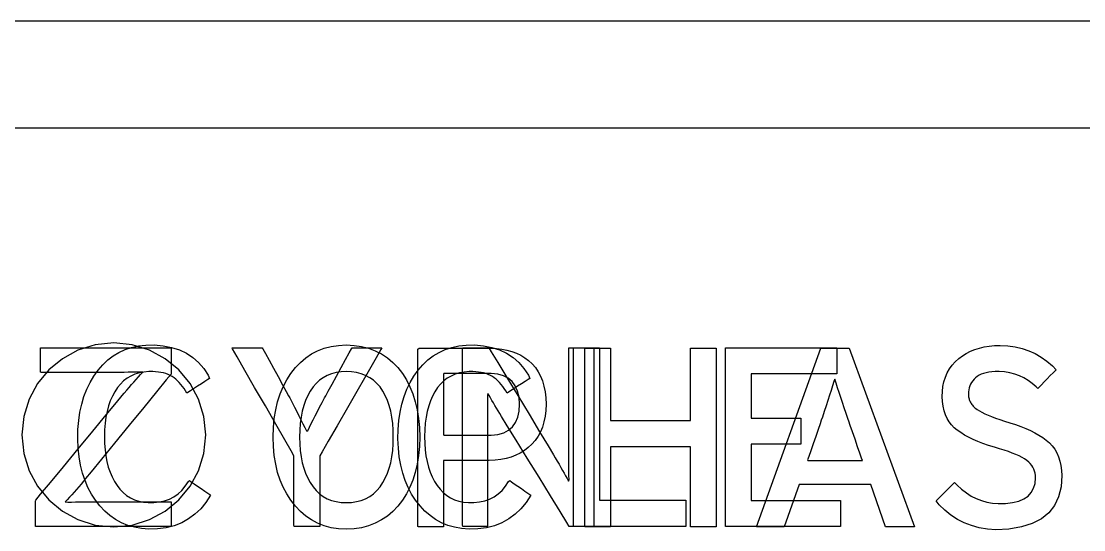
# Model space of a CAD drawing. Extents: x 1 to 47.7, y 0.2 to 35.
# Drawn here: x 23.077 to 23.655, y 11.15 to 11.427 of the extents above; entities that cross this region are included whole.
import ezdxf

# ---------------------------------------------------------------- set-up
doc = ezdxf.new("R2010")
doc.units = 0
doc.header["$MEASUREMENT"] = 0
for name, color, linetype in [('4_1__5U__UP_TO_TWO_IO_BOAR', 7, 'CONTINUOUS'), ('4_2__5U__FRONT_PANEL_W_24_', 7, 'CONTINUOUS'), ('5_1___24__TARGET_LEDS___12', 7, 'CONTINUOUS')]:
    doc.layers.add(name, color=color, linetype=linetype)

msp = doc.modelspace()

# ---------------------------------------------------------------- linework, layer by layer
at = {"layer": '4_1__5U__UP_TO_TWO_IO_BOAR'}
for points in [[(25.35263, 11.36878), (21.57681, 11.36878)], [(23.44067, 11.15198), (23.44067, 11.19558), (23.39733, 11.19558), (23.39733, 11.15198), (23.38323, 11.15198), (23.38323, 11.24916), (23.39733, 11.24916), (23.39733, 11.20983), (23.44067, 11.20983), (23.44067, 11.24916), (23.45477, 11.24916), (23.45477, 11.15198), (23.44067, 11.15198)], [(23.54687, 11.15198), (23.53873, 11.17504), (23.4998, 11.17504), (23.49173, 11.15198), (23.47661, 11.15198), (23.5116, 11.24916), (23.52707, 11.24916), (23.56247, 11.15198), (23.54687, 11.15198)]]:
    msp.add_lwpolyline(points, dxfattribs=at)
for points in [[(23.12715, 11.15201), (23.13723, 11.15303), (23.14662, 11.15595), (23.15511, 11.16056), (23.16252, 11.16667), (23.16863, 11.17407), (23.17324, 11.18257), (23.17616, 11.19196), (23.17717, 11.20203), (23.17616, 11.21211), (23.17324, 11.2215), (23.16863, 11.22999), (23.16252, 11.23739), (23.15511, 11.24349), (23.14662, 11.2481), (23.13723, 11.25101), (23.12715, 11.25203), (23.11707, 11.25101), (23.10769, 11.2481), (23.09921, 11.24349), (23.09181, 11.23739), (23.08571, 11.22999), (23.08111, 11.2215), (23.0782, 11.21211), (23.07718, 11.20203), (23.0782, 11.19196), (23.08111, 11.18257), (23.08571, 11.17407), (23.09181, 11.16667), (23.09921, 11.16056), (23.10769, 11.15595), (23.11707, 11.15303)], [(23.3622, 11.21875), (23.36205, 11.21535), (23.36167, 11.21214), (23.36106, 11.20913), (23.36022, 11.20632), (23.35915, 11.2037), (23.35785, 11.20128), (23.35631, 11.19906), (23.35454, 11.19703), (23.35257, 11.1952), (23.35045, 11.19358), (23.34817, 11.19217), (23.34575, 11.19098), (23.34318, 11.18999), (23.34045, 11.18922), (23.33757, 11.18867), (23.33455, 11.18832), (23.33137, 11.18819), (23.33027, 11.18819), (23.32794, 11.18819), (23.32448, 11.18819), (23.32037, 11.18819), (23.31607, 11.18819), (23.31207, 11.18819), (23.30882, 11.18819), (23.30681, 11.18819), (23.30638, 11.18803), (23.30638, 11.18583), (23.30638, 11.18158), (23.30638, 11.17598), (23.30638, 11.16973), (23.30638, 11.16352), (23.30638, 11.15804), (23.30638, 11.15398), (23.30638, 11.15205), (23.30606, 11.15198), (23.30484, 11.15198), (23.30296, 11.15198), (23.30068, 11.15198), (23.29827, 11.15198), (23.29599, 11.15198), (23.2941, 11.15198), (23.29288, 11.15198), (23.29256, 11.15217), (23.29256, 11.15736), (23.29256, 11.16824), (23.29256, 11.18295), (23.29256, 11.19962), (23.29256, 11.2164), (23.29256, 11.23142), (23.29256, 11.24281), (23.29256, 11.24873), (23.29324, 11.24916), (23.29646, 11.24916), (23.30165, 11.24916), (23.30806, 11.24916), (23.31493, 11.24916), (23.32151, 11.24916), (23.32703, 11.24916), (23.33076, 11.24916), (23.33229, 11.24916), (23.33532, 11.24903), (23.33821, 11.2487), (23.34097, 11.24817), (23.34359, 11.24743), (23.34608, 11.24649), (23.34843, 11.24534), (23.35064, 11.24399), (23.35272, 11.24244), (23.35466, 11.24066), (23.3564, 11.23865), (23.35791, 11.23642), (23.35919, 11.234), (23.36025, 11.23136), (23.36108, 11.22852), (23.36168, 11.22547), (23.36205, 11.22221)], [(23.64262, 11.17988), (23.64222, 11.17374), (23.64092, 11.16833), (23.6387, 11.16362), (23.63557, 11.15963), (23.63152, 11.15636), (23.62656, 11.15379), (23.62069, 11.15195), (23.61391, 11.15081), (23.60684, 11.15044), (23.60221, 11.15081), (23.5978, 11.15156), (23.59362, 11.15269), (23.58965, 11.15421), (23.58591, 11.1561), (23.5824, 11.15837), (23.57911, 11.16102), (23.57604, 11.16406), (23.57431, 11.16618), (23.57492, 11.16679), (23.57607, 11.16793), (23.57758, 11.16944), (23.57927, 11.17112), (23.58097, 11.17281), (23.58249, 11.17433), (23.58366, 11.17549), (23.5843, 11.17613), (23.58573, 11.17477), (23.58819, 11.17249), (23.59075, 11.1705), (23.5934, 11.1688), (23.59615, 11.16739), (23.599, 11.16628), (23.60194, 11.16545), (23.60498, 11.16492), (23.60812, 11.16467), (23.61211, 11.16477), (23.6159, 11.16523), (23.6192, 11.16605), (23.62199, 11.16724), (23.62427, 11.1688), (23.62606, 11.17072), (23.62734, 11.17301), (23.62811, 11.17566), (23.62839, 11.17868), (23.62834, 11.18002), (23.62817, 11.18121), (23.62787, 11.18235), (23.62747, 11.18343), (23.62694, 11.18447), (23.62629, 11.18546), (23.62553, 11.1864), (23.62464, 11.18728), (23.62363, 11.18812), (23.62241, 11.18895), (23.62101, 11.18976), (23.61944, 11.19057), (23.61768, 11.19137), (23.61574, 11.19216), (23.61362, 11.19295), (23.61133, 11.19372), (23.60885, 11.19448), (23.60599, 11.1953), (23.6028, 11.19629), (23.59979, 11.19732), (23.59698, 11.19841), (23.59437, 11.19954), (23.59194, 11.20073), (23.58971, 11.20196), (23.58768, 11.20325), (23.58583, 11.20459), (23.58417, 11.20596), (23.5827, 11.20746), (23.58141, 11.20914), (23.58031, 11.21099), (23.57941, 11.21301), (23.57869, 11.2152), (23.57816, 11.21757), (23.57782, 11.22011), (23.57767, 11.22283), (23.57774, 11.22567), (23.57805, 11.22839), (23.57859, 11.23098), (23.57935, 11.23342), (23.58034, 11.23572), (23.58157, 11.23788), (23.58302, 11.2399), (23.58469, 11.24177), (23.5866, 11.24351), (23.58861, 11.24502), (23.59073, 11.24634), (23.59298, 11.24749), (23.59535, 11.24846), (23.59784, 11.24926), (23.60045, 11.24989), (23.60319, 11.25034), (23.60604, 11.25062), (23.60913, 11.25071), (23.61327, 11.25048), (23.61724, 11.24992), (23.62104, 11.24903), (23.62467, 11.2478), (23.62814, 11.24624), (23.63143, 11.24434), (23.63456, 11.24212), (23.63753, 11.23955), (23.63951, 11.23749), (23.63896, 11.23692), (23.63787, 11.23579), (23.63641, 11.23428), (23.63475, 11.23256), (23.63307, 11.23082), (23.63154, 11.22923), (23.63034, 11.22799), (23.62965, 11.22728), (23.62862, 11.22815), (23.62657, 11.23003), (23.62439, 11.23167), (23.62208, 11.23307), (23.61964, 11.23423), (23.61708, 11.23515), (23.61439, 11.23583), (23.61156, 11.23626), (23.60861, 11.23646), (23.60638, 11.23644), (23.60465, 11.23632), (23.60303, 11.23611), (23.60153, 11.23582), (23.60015, 11.23545), (23.59888, 11.23499), (23.59772, 11.23445), (23.59668, 11.23383), (23.59576, 11.23313), (23.59494, 11.23233), (23.59422, 11.23148), (23.5936, 11.23059), (23.59307, 11.22966), (23.59265, 11.22868), (23.59231, 11.22766), (23.59208, 11.22659), (23.59194, 11.22549), (23.59189, 11.22437), (23.5919, 11.2238), (23.59194, 11.22326), (23.592, 11.22273), (23.59209, 11.22222), (23.59219, 11.22173), (23.59233, 11.22125), (23.59248, 11.2208), (23.59266, 11.22036), (23.59286, 11.21993), (23.5931, 11.21947), (23.59338, 11.21902), (23.59369, 11.21857), (23.59405, 11.21813), (23.59444, 11.21769), (23.59487, 11.21725), (23.59534, 11.21683), (23.59586, 11.2164), (23.59662, 11.21584), (23.59781, 11.21508), (23.59919, 11.21431), (23.60076, 11.21353), (23.60252, 11.21275), (23.60446, 11.21196), (23.6066, 11.21116), (23.60893, 11.21035), (23.61145, 11.20954), (23.61441, 11.20865), (23.61744, 11.20766), (23.62031, 11.20662), (23.62302, 11.20552), (23.62557, 11.20436), (23.62797, 11.20315), (23.6302, 11.20188), (23.63227, 11.20056), (23.63419, 11.19918), (23.63593, 11.1977), (23.63747, 11.19606), (23.63881, 11.19425), (23.63995, 11.19228), (23.64089, 11.19013), (23.64162, 11.18782), (23.64216, 11.18534), (23.64249, 11.18269)], [(23.34783, 11.21875), (23.34751, 11.22255), (23.34673, 11.22586), (23.34549, 11.22868), (23.34379, 11.23101), (23.34164, 11.23286), (23.33903, 11.23421), (23.33596, 11.23507), (23.33243, 11.23544), (23.331, 11.23546), (23.32855, 11.23546), (23.32484, 11.23546), (23.32041, 11.23546), (23.31582, 11.23546), (23.31161, 11.23546), (23.30834, 11.23546), (23.30656, 11.23546), (23.30638, 11.23495), (23.30638, 11.23212), (23.30638, 11.22748), (23.30638, 11.22173), (23.30638, 11.21562), (23.30638, 11.20988), (23.30638, 11.20523), (23.30638, 11.2024), (23.30656, 11.20189), (23.30834, 11.20189), (23.31161, 11.20189), (23.31582, 11.20189), (23.32041, 11.20189), (23.32484, 11.20189), (23.32855, 11.20189), (23.331, 11.20189), (23.33245, 11.20191), (23.33606, 11.20232), (23.33918, 11.20321), (23.34182, 11.20458), (23.34399, 11.20644), (23.34567, 11.20879), (23.34687, 11.21162), (23.34759, 11.21494)], [(23.52646, 11.21044), (23.52537, 11.21363), (23.52434, 11.2167), (23.52337, 11.21963), (23.52244, 11.22244), (23.52157, 11.22512), (23.52075, 11.22767), (23.51998, 11.23008), (23.51927, 11.23237), (23.51862, 11.23104), (23.51793, 11.22868), (23.51717, 11.22619), (23.51635, 11.22356), (23.51547, 11.22079), (23.51453, 11.21787), (23.51352, 11.21482), (23.51245, 11.21162), (23.51189, 11.20996), (23.51124, 11.20809), (23.51017, 11.20501), (23.50885, 11.2012), (23.50744, 11.19715), (23.50612, 11.19335), (23.50505, 11.19027), (23.5044, 11.1884), (23.50449, 11.18806), (23.5066, 11.18806), (23.51048, 11.18806), (23.51547, 11.18806), (23.52091, 11.18806), (23.52616, 11.18806), (23.53056, 11.18806), (23.53345, 11.18806), (23.53424, 11.1881), (23.5338, 11.18935), (23.53287, 11.19202), (23.53162, 11.19562), (23.53021, 11.19966), (23.52882, 11.20364), (23.52762, 11.20709), (23.52678, 11.20952)]]:
    msp.add_lwpolyline(points, close=True, dxfattribs=at)
at = {"layer": '4_2__5U__FRONT_PANEL_W_24_'}
msp.add_lwpolyline([(25.35207, 11.427), (19.77626, 11.427)], dxfattribs=at)
for points in [[(23.0846, 11.15224), (23.0846, 11.15275), (23.0846, 11.15413), (23.0846, 11.15612), (23.0846, 11.15845), (23.0846, 11.16088), (23.0846, 11.16314), (23.0846, 11.16498), (23.0846, 11.16614), (23.08475, 11.16659), (23.0874, 11.16979), (23.09269, 11.17618), (23.09976, 11.18473), (23.10775, 11.19439), (23.11581, 11.20413), (23.12307, 11.2129), (23.12866, 11.21966), (23.13174, 11.22338), (23.13285, 11.22472), (23.1342, 11.22632), (23.13551, 11.22786), (23.13681, 11.22936), (23.13808, 11.2308), (23.13932, 11.2322), (23.14054, 11.23355), (23.14173, 11.23484), (23.14289, 11.23609), (23.14137, 11.23621), (23.13933, 11.23616), (23.13722, 11.23611), (23.13504, 11.23608), (23.13279, 11.23604), (23.13047, 11.23602), (23.12808, 11.236), (23.12562, 11.23599), (23.12343, 11.23599), (23.12176, 11.23599), (23.11799, 11.23599), (23.11277, 11.23599), (23.10675, 11.23599), (23.10059, 11.23599), (23.09495, 11.23599), (23.09048, 11.23599), (23.08783, 11.23599), (23.08738, 11.23608), (23.08738, 11.23695), (23.08738, 11.23854), (23.08738, 11.24059), (23.08738, 11.24287), (23.08738, 11.24513), (23.08738, 11.24713), (23.08738, 11.24863), (23.08738, 11.24937), (23.08874, 11.24942), (23.09455, 11.24942), (23.10377, 11.24942), (23.11511, 11.24942), (23.12728, 11.24942), (23.13898, 11.24942), (23.14894, 11.24942), (23.15586, 11.24942), (23.15845, 11.24942), (23.15845, 11.2489), (23.15845, 11.24753), (23.15845, 11.24555), (23.15845, 11.24322), (23.15845, 11.24081), (23.15845, 11.23855), (23.15845, 11.23672), (23.15845, 11.23557), (23.15831, 11.23512), (23.15569, 11.23192), (23.15046, 11.22552), (23.14347, 11.21696), (23.13557, 11.20729), (23.1276, 11.19754), (23.12043, 11.18876), (23.11489, 11.18199), (23.11185, 11.17827), (23.11076, 11.17693), (23.10944, 11.17532), (23.10814, 11.17376), (23.10686, 11.17226), (23.10559, 11.17081), (23.10435, 11.16942), (23.10312, 11.16808), (23.1019, 11.16679), (23.10071, 11.16556), (23.10223, 11.16544), (23.10427, 11.16549), (23.10638, 11.16554), (23.10856, 11.16558), (23.11081, 11.16561), (23.11313, 11.16563), (23.11552, 11.16565), (23.11798, 11.16566), (23.12017, 11.16566), (23.12194, 11.16566), (23.12595, 11.16566), (23.13149, 11.16566), (23.13788, 11.16566), (23.14442, 11.16566), (23.15041, 11.16566), (23.15517, 11.16566), (23.15798, 11.16566), (23.15845, 11.16557), (23.15845, 11.1647), (23.15845, 11.16312), (23.15845, 11.16106), (23.15845, 11.15878), (23.15845, 11.15652), (23.15845, 11.15452), (23.15845, 11.15303), (23.15845, 11.15228), (23.15705, 11.15224), (23.151, 11.15224), (23.14142, 11.15224), (23.12964, 11.15224), (23.117, 11.15224), (23.10483, 11.15224), (23.09449, 11.15224), (23.0873, 11.15224)], [(23.29354, 11.20086), (23.29336, 11.19569), (23.2929, 11.19076), (23.29215, 11.18609), (23.29112, 11.18166), (23.28979, 11.17749), (23.28818, 11.17357), (23.28628, 11.16989), (23.2841, 11.16647), (23.28161, 11.16327), (23.27887, 11.16039), (23.27592, 11.15788), (23.27274, 11.15575), (23.26935, 11.15399), (23.26574, 11.1526), (23.26191, 11.15158), (23.25787, 11.15094), (23.2536, 11.15068), (23.24937, 11.15094), (23.24536, 11.15158), (23.24157, 11.1526), (23.23801, 11.15399), (23.23466, 11.15575), (23.23154, 11.15788), (23.22864, 11.16039), (23.22596, 11.16327), (23.22347, 11.16647), (23.22123, 11.16989), (23.21929, 11.17357), (23.21764, 11.17749), (23.21628, 11.18166), (23.21522, 11.18609), (23.21445, 11.19076), (23.21398, 11.19569), (23.2138, 11.20086), (23.21398, 11.20604), (23.21445, 11.21097), (23.21522, 11.21566), (23.21628, 11.2201), (23.21764, 11.2243), (23.21929, 11.22826), (23.22123, 11.23197), (23.22347, 11.23543), (23.22596, 11.23863), (23.22864, 11.24147), (23.23154, 11.24394), (23.23466, 11.24604), (23.23801, 11.24776), (23.24157, 11.24912), (23.24536, 11.25011), (23.24937, 11.25073), (23.2536, 11.25098), (23.25787, 11.25073), (23.26191, 11.25011), (23.26574, 11.24912), (23.26935, 11.24776), (23.27274, 11.24604), (23.27592, 11.24394), (23.27887, 11.24147), (23.28161, 11.23863), (23.2841, 11.23543), (23.28628, 11.23197), (23.28818, 11.22826), (23.28979, 11.2243), (23.29112, 11.2201), (23.29215, 11.21566), (23.2929, 11.21097), (23.29336, 11.20604)], [(23.37486, 11.15224), (23.37349, 11.15446), (23.36984, 11.16039), (23.36458, 11.16893), (23.3584, 11.17897), (23.35197, 11.18941), (23.34599, 11.19913), (23.34112, 11.20704), (23.33805, 11.21203), (23.33707, 11.21363), (23.33616, 11.21516), (23.33527, 11.21664), (23.33442, 11.21808), (23.33359, 11.21947), (23.3328, 11.22082), (23.33203, 11.22213), (23.3313, 11.22339), (23.33059, 11.22461), (23.3303, 11.22382), (23.3303, 11.22149), (23.33031, 11.21908), (23.33032, 11.21659), (23.33033, 11.21403), (23.33035, 11.21139), (23.33037, 11.20868), (23.3304, 11.20589), (23.33043, 11.20303), (23.33043, 11.20124), (23.33043, 11.19672), (23.33043, 11.18992), (23.33043, 11.18174), (23.33043, 11.17311), (23.33043, 11.16493), (23.33043, 11.15812), (23.33043, 11.1536), (23.33042, 11.15224), (23.32979, 11.15224), (23.32836, 11.15224), (23.32637, 11.15224), (23.32409, 11.15224), (23.32176, 11.15224), (23.31962, 11.15224), (23.31792, 11.15224), (23.31691, 11.15224), (23.31675, 11.15292), (23.31675, 11.15921), (23.31675, 11.17067), (23.31675, 11.18553), (23.31675, 11.20202), (23.31675, 11.21839), (23.31675, 11.23287), (23.31675, 11.24369), (23.31675, 11.24911), (23.31702, 11.24942), (23.3182, 11.24942), (23.32006, 11.24942), (23.32235, 11.24942), (23.32482, 11.24942), (23.32718, 11.24942), (23.3292, 11.24942), (23.3306, 11.24942), (23.33112, 11.24942), (23.33243, 11.24725), (23.33591, 11.24148), (23.34093, 11.23317), (23.34682, 11.2234), (23.35295, 11.21324), (23.35866, 11.20378), (23.3633, 11.19609), (23.36623, 11.19123), (23.36722, 11.18958), (23.36827, 11.18777), (23.36928, 11.18603), (23.37024, 11.18435), (23.37116, 11.18273), (23.37204, 11.18118), (23.37288, 11.17969), (23.37367, 11.17826), (23.37442, 11.17689), (23.37471, 11.17767), (23.37468, 11.18008), (23.37466, 11.18255), (23.37464, 11.1851), (23.37462, 11.18771), (23.37461, 11.19039), (23.3746, 11.19314), (23.3746, 11.19596), (23.37459, 11.19884), (23.37459, 11.20062), (23.37459, 11.20512), (23.37459, 11.2119), (23.37459, 11.22004), (23.37459, 11.22864), (23.37459, 11.23678), (23.37459, 11.24355), (23.37459, 11.24806), (23.3746, 11.24942), (23.37524, 11.24942), (23.37667, 11.24942), (23.37865, 11.24942), (23.38093, 11.24942), (23.38327, 11.24942), (23.38541, 11.24942), (23.3871, 11.24942), (23.38811, 11.24942), (23.38828, 11.24873), (23.38828, 11.24244), (23.38828, 11.23098), (23.38828, 11.21612), (23.38828, 11.19963), (23.38828, 11.18326), (23.38828, 11.16879), (23.38828, 11.15796), (23.38828, 11.15254), (23.38802, 11.15224), (23.38692, 11.15224), (23.38518, 11.15224), (23.38304, 11.15224), (23.38074, 11.15224), (23.37853, 11.15224), (23.37665, 11.15224), (23.37535, 11.15224)], [(23.27917, 11.20086), (23.27909, 11.20468), (23.27882, 11.2083), (23.27837, 11.21172), (23.27775, 11.21495), (23.27694, 11.21798), (23.27596, 11.22081), (23.2748, 11.22344), (23.27347, 11.22588), (23.27195, 11.22809), (23.27024, 11.23003), (23.26837, 11.23171), (23.26634, 11.23314), (23.26413, 11.23431), (23.26175, 11.23523), (23.2592, 11.2359), (23.25649, 11.23631), (23.2536, 11.23646), (23.25077, 11.23631), (23.24811, 11.2359), (23.24561, 11.23523), (23.24327, 11.23431), (23.24109, 11.23314), (23.23907, 11.23171), (23.23721, 11.23003), (23.23552, 11.22809), (23.23398, 11.22588), (23.23262, 11.22344), (23.23144, 11.22081), (23.23044, 11.21798), (23.22962, 11.21495), (23.22898, 11.21172), (23.22853, 11.2083), (23.22825, 11.20468), (23.22816, 11.20086), (23.22825, 11.19709), (23.22853, 11.19351), (23.22898, 11.19012), (23.22962, 11.18693), (23.23044, 11.18393), (23.23144, 11.18113), (23.23262, 11.17852), (23.23398, 11.1761), (23.23552, 11.17385), (23.23721, 11.17182), (23.23907, 11.17006), (23.24109, 11.16857), (23.24327, 11.16735), (23.24561, 11.16641), (23.24811, 11.16573), (23.25077, 11.16532), (23.2536, 11.16519), (23.25649, 11.16532), (23.2592, 11.16573), (23.26175, 11.16641), (23.26413, 11.16735), (23.26634, 11.16857), (23.26837, 11.17006), (23.27024, 11.17182), (23.27195, 11.17385), (23.27347, 11.1761), (23.2748, 11.17852), (23.27596, 11.18113), (23.27694, 11.18393), (23.27775, 11.18693), (23.27837, 11.19012), (23.27882, 11.19351), (23.27909, 11.19709)]]:
    msp.add_lwpolyline(points, close=True, dxfattribs=at)
at = {"layer": '5_1___24__TARGET_LEDS___12'}
for points in [[(25.35207, 11.427), (19.77626, 11.427)], [(23.3771, 11.15225), (23.3771, 11.24943), (23.39119, 11.24943), (23.39119, 11.16649), (23.43815, 11.16649), (23.43815, 11.15225), (23.3771, 11.15225)], [(23.4597, 11.15225), (23.4597, 11.24943), (23.52036, 11.24943), (23.52036, 11.23532), (23.4738, 11.23532), (23.4738, 11.21118), (23.50084, 11.21118), (23.50084, 11.19708), (23.4738, 11.19708), (23.4738, 11.16635), (23.52239, 11.16635), (23.52239, 11.15225), (23.4597, 11.15225)]]:
    msp.add_lwpolyline(points, dxfattribs=at)
for points in [[(23.17982, 11.16927), (23.17728, 11.16533), (23.17444, 11.16185), (23.17129, 11.15885), (23.16784, 11.15632), (23.16409, 11.15425), (23.16004, 11.15266), (23.15569, 11.15153), (23.15103, 11.15087), (23.14631, 11.15072), (23.14224, 11.15107), (23.13838, 11.15178), (23.13473, 11.15283), (23.1313, 11.15424), (23.12807, 11.15601), (23.12505, 11.15813), (23.12225, 11.1606), (23.11965, 11.16342), (23.11723, 11.16654), (23.11505, 11.16988), (23.11315, 11.17345), (23.11153, 11.17726), (23.11019, 11.1813), (23.10912, 11.18558), (23.10834, 11.1901), (23.10784, 11.19485), (23.10761, 11.19985), (23.10771, 11.20493), (23.1081, 11.20978), (23.10878, 11.21441), (23.10973, 11.2188), (23.11096, 11.22296), (23.11247, 11.22689), (23.11426, 11.23059), (23.11633, 11.23406), (23.11867, 11.2373), (23.12118, 11.24022), (23.1239, 11.24279), (23.12684, 11.24501), (23.12998, 11.24689), (23.13333, 11.24841), (23.13689, 11.24958), (23.14067, 11.2504), (23.14465, 11.25087), (23.14914, 11.25095), (23.15406, 11.25053), (23.15861, 11.24964), (23.16282, 11.24828), (23.16667, 11.24645), (23.17017, 11.24416), (23.17332, 11.24139), (23.17611, 11.23816), (23.17855, 11.23447), (23.17926, 11.23275), (23.17833, 11.23214), (23.17677, 11.23114), (23.17481, 11.22988), (23.17268, 11.22851), (23.17061, 11.22717), (23.16881, 11.22601), (23.16751, 11.22517), (23.16695, 11.2248), (23.16624, 11.22596), (23.16541, 11.22722), (23.16456, 11.22839), (23.16369, 11.22949), (23.16279, 11.23051), (23.16187, 11.23145), (23.16093, 11.23231), (23.15997, 11.23309), (23.15897, 11.23378), (23.15788, 11.23437), (23.15672, 11.23489), (23.15549, 11.23534), (23.1542, 11.23571), (23.15284, 11.23601), (23.15142, 11.23623), (23.14993, 11.23638), (23.14838, 11.23646), (23.14629, 11.23645), (23.1436, 11.2362), (23.14107, 11.23572), (23.13869, 11.23499), (23.13648, 11.23402), (23.13441, 11.23281), (23.13251, 11.23136), (23.13076, 11.22967), (23.12917, 11.22774), (23.12771, 11.22554), (23.1264, 11.22314), (23.12527, 11.22056), (23.12431, 11.21779), (23.12352, 11.21483), (23.12291, 11.21168), (23.12247, 11.20835), (23.1222, 11.20483), (23.1221, 11.20113), (23.12217, 11.19744), (23.12242, 11.19394), (23.12284, 11.19062), (23.12343, 11.18748), (23.1242, 11.18453), (23.12513, 11.18176), (23.12624, 11.17917), (23.12753, 11.17677), (23.12897, 11.17454), (23.13054, 11.17248), (23.13227, 11.17067), (23.13415, 11.16913), (23.13619, 11.16784), (23.13839, 11.1668), (23.14075, 11.16602), (23.14326, 11.1655), (23.14593, 11.16524), (23.1489, 11.16524), (23.15195, 11.16554), (23.15479, 11.16617), (23.15744, 11.16711), (23.15989, 11.16838), (23.16215, 11.16996), (23.1642, 11.17186), (23.16606, 11.17408), (23.16772, 11.17662), (23.16836, 11.17719), (23.16932, 11.17653), (23.17085, 11.17547), (23.17271, 11.17419), (23.17471, 11.1728), (23.17663, 11.17148), (23.17826, 11.17035), (23.1794, 11.16956)], [(23.23922, 11.19066), (23.23922, 11.18923), (23.23922, 11.18543), (23.23922, 11.17998), (23.23922, 11.17357), (23.23922, 11.16694), (23.23922, 11.1608), (23.23922, 11.15586), (23.23922, 11.15284), (23.23914, 11.15225), (23.23827, 11.15225), (23.23663, 11.15225), (23.23447, 11.15225), (23.23206, 11.15225), (23.22966, 11.15225), (23.22754, 11.15225), (23.22595, 11.15225), (23.22517, 11.15225), (23.22512, 11.15302), (23.22512, 11.15625), (23.22512, 11.16133), (23.22512, 11.16755), (23.22512, 11.1742), (23.22512, 11.18055), (23.22512, 11.18589), (23.22512, 11.18951), (23.22511, 11.19072), (23.22365, 11.19328), (23.22015, 11.19936), (23.21525, 11.20788), (23.20958, 11.21775), (23.20377, 11.22786), (23.19845, 11.23713), (23.19423, 11.24446), (23.19177, 11.24876), (23.19151, 11.24943), (23.19263, 11.24943), (23.19463, 11.24943), (23.1972, 11.24943), (23.20004, 11.24943), (23.20284, 11.24943), (23.20529, 11.24943), (23.20708, 11.24943), (23.2079, 11.24943), (23.20829, 11.24875), (23.20959, 11.24637), (23.21158, 11.24273), (23.21397, 11.23835), (23.21651, 11.23371), (23.2189, 11.22933), (23.22089, 11.22569), (23.22219, 11.22331), (23.22281, 11.22215), (23.22417, 11.21957), (23.22546, 11.21709), (23.22669, 11.2147), (23.22786, 11.21241), (23.22896, 11.21022), (23.23, 11.20811), (23.23097, 11.20611), (23.23189, 11.20419), (23.23273, 11.20433), (23.23361, 11.2062), (23.23456, 11.20817), (23.23559, 11.21026), (23.23669, 11.21244), (23.23786, 11.21474), (23.2391, 11.21714), (23.24041, 11.21964), (23.2418, 11.22225), (23.24239, 11.22333), (23.24378, 11.22586), (23.24583, 11.2296), (23.24827, 11.23405), (23.25082, 11.23871), (23.25321, 11.24307), (23.25516, 11.24663), (23.2564, 11.24889), (23.25675, 11.24943), (23.25766, 11.24943), (23.25949, 11.24943), (23.26194, 11.24943), (23.26471, 11.24943), (23.2675, 11.24943), (23.26999, 11.24943), (23.27189, 11.24943), (23.2729, 11.24943), (23.27246, 11.24852), (23.26981, 11.2439), (23.26546, 11.23634), (23.26007, 11.22695), (23.25424, 11.2168), (23.24861, 11.20701), (23.24381, 11.19866), (23.24047, 11.19284)], [(23.35391, 11.16927), (23.35137, 11.16533), (23.34852, 11.16185), (23.34537, 11.15885), (23.34193, 11.15632), (23.33818, 11.15425), (23.33413, 11.15266), (23.32977, 11.15153), (23.32512, 11.15087), (23.32039, 11.15072), (23.31633, 11.15107), (23.31247, 11.15178), (23.30882, 11.15283), (23.30538, 11.15424), (23.30216, 11.15601), (23.29914, 11.15813), (23.29633, 11.1606), (23.29374, 11.16342), (23.29132, 11.16654), (23.28914, 11.16988), (23.28724, 11.17345), (23.28562, 11.17726), (23.28427, 11.1813), (23.28321, 11.18558), (23.28243, 11.1901), (23.28192, 11.19485), (23.2817, 11.19985), (23.2818, 11.20493), (23.28219, 11.20978), (23.28286, 11.21441), (23.28381, 11.2188), (23.28504, 11.22296), (23.28655, 11.22689), (23.28834, 11.23059), (23.29041, 11.23406), (23.29276, 11.2373), (23.29527, 11.24022), (23.29799, 11.24279), (23.30092, 11.24501), (23.30406, 11.24689), (23.30742, 11.24841), (23.31098, 11.24958), (23.31475, 11.2504), (23.31874, 11.25087), (23.32323, 11.25095), (23.32814, 11.25053), (23.3327, 11.24964), (23.33691, 11.24828), (23.34076, 11.24645), (23.34426, 11.24416), (23.34741, 11.24139), (23.3502, 11.23816), (23.35264, 11.23447), (23.35335, 11.23275), (23.35241, 11.23214), (23.35085, 11.23114), (23.3489, 11.22988), (23.34677, 11.22851), (23.34469, 11.22717), (23.3429, 11.22601), (23.3416, 11.22517), (23.34103, 11.2248), (23.34032, 11.22596), (23.3395, 11.22722), (23.33865, 11.22839), (23.33777, 11.22949), (23.33688, 11.23051), (23.33596, 11.23145), (23.33502, 11.23231), (23.33405, 11.23309), (23.33306, 11.23378), (23.33196, 11.23437), (23.3308, 11.23489), (23.32958, 11.23534), (23.32828, 11.23571), (23.32693, 11.23601), (23.32551, 11.23623), (23.32402, 11.23638), (23.32246, 11.23646), (23.32038, 11.23645), (23.31769, 11.2362), (23.31516, 11.23572), (23.31278, 11.23499), (23.31056, 11.23402), (23.3085, 11.23281), (23.30659, 11.23136), (23.30485, 11.22967), (23.30326, 11.22774), (23.3018, 11.22554), (23.30049, 11.22314), (23.29936, 11.22056), (23.2984, 11.21779), (23.29761, 11.21483), (23.29699, 11.21168), (23.29655, 11.20835), (23.29628, 11.20483), (23.29618, 11.20113), (23.29626, 11.19744), (23.29651, 11.19394), (23.29692, 11.19062), (23.29752, 11.18748), (23.29828, 11.18453), (23.29922, 11.18176), (23.30033, 11.17917), (23.30161, 11.17677), (23.30306, 11.17454), (23.30463, 11.17248), (23.30635, 11.17067), (23.30824, 11.16913), (23.31028, 11.16784), (23.31248, 11.1668), (23.31483, 11.16602), (23.31734, 11.1655), (23.32001, 11.16524), (23.32299, 11.16524), (23.32603, 11.16554), (23.32888, 11.16617), (23.33153, 11.16711), (23.33398, 11.16838), (23.33623, 11.16996), (23.33829, 11.17186), (23.34014, 11.17408), (23.3418, 11.17662), (23.34244, 11.17719), (23.34341, 11.17653), (23.34493, 11.17547), (23.3468, 11.17419), (23.34879, 11.1728), (23.35072, 11.17148), (23.35235, 11.17035), (23.35348, 11.16956)]]:
    msp.add_lwpolyline(points, close=True, dxfattribs=at)

doc.saveas('drawing.dxf')
